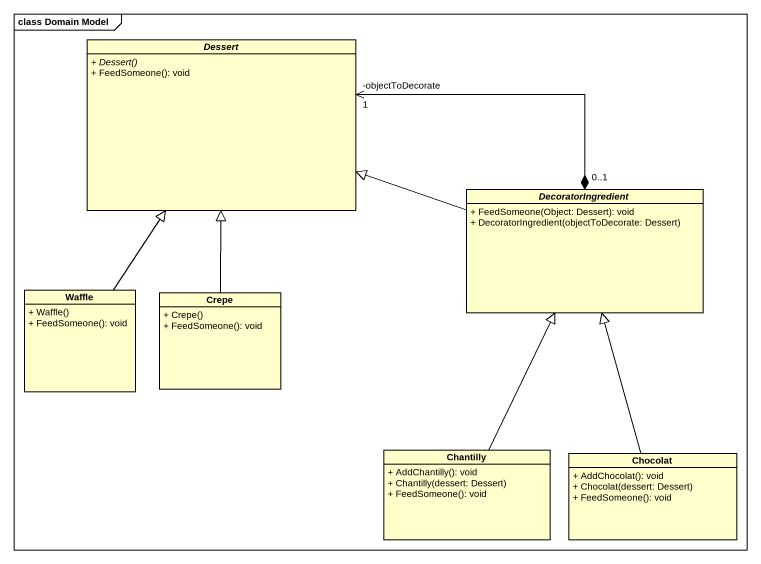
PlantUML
@startuml
mainframe class Domain Model
hide circle
hide empty members
skinparam classAttributeIconSize 0
abstract class Dessert {
  {abstract} + Dessert()
  + FeedSomeone(): void
}
abstract class DecoratorIngredient {
  + FeedSomeone(Object: Dessert): void
  + DecoratorIngredient(objectToDecorate: Dessert)
}
class Waffle {
  + Waffle()
  + FeedSomeone(): void
}
class Crepe {
  + Crepe()
  + FeedSomeone(): void
}
class Chantilly {
  + AddChantilly(): void
  + Chantilly(dessert: Dessert)
  + FeedSomeone(): void
}
class Chocolat {
  + AddChocolat(): void
  + Chocolat(dessert: Dessert)
  + FeedSomeone(): void
}
Dessert "-objectToDecorate\n1" <-right-* "0..1" DecoratorIngredient
DecoratorIngredient -left-|> Dessert
Waffle -up-|> Dessert
Crepe -up-|> Dessert
Chantilly -up-|> DecoratorIngredient
Chocolat -up-|> DecoratorIngredient
@enduml
